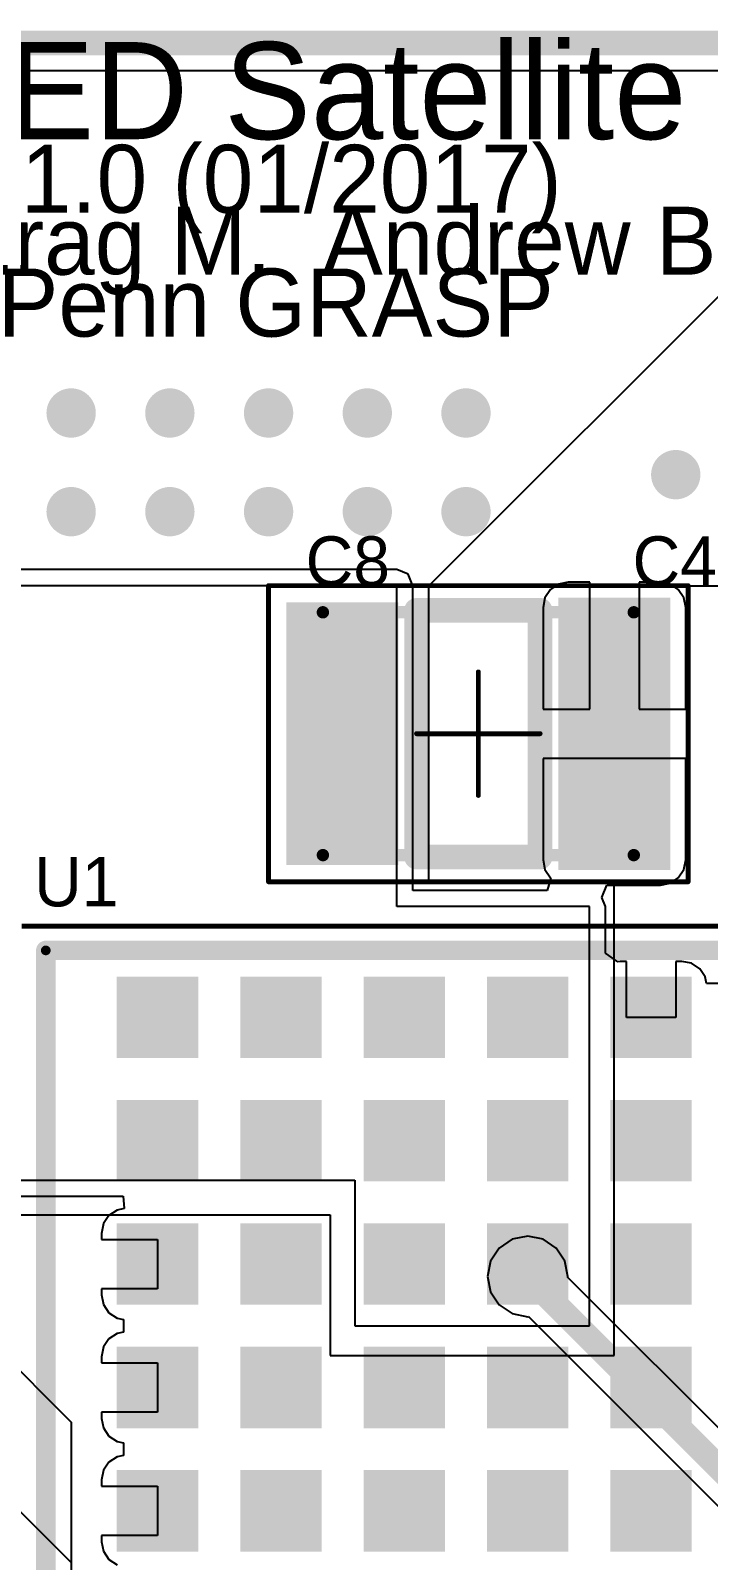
# Model space of a CAD drawing. Header units: millimetres. Extents: x 75.4 to 107.1, y 64.9 to 96.4.
# Drawn here: x 91.28 to 98.25, y 80.64 to 96.39 of the extents above; entities that cross this region are included whole.
import ezdxf

# ---------------------------------------------------------------- set-up
doc = ezdxf.new("R2010")
doc.units = ezdxf.units.MM
for name, color, linetype in [('BottomLayer', 5, 'Continuous'), ('BottomSolder', 6, 'Continuous'), ('KeepOutLayer', 6, 'Continuous'), ('Mechanical13', 56, 'Continuous'), ('Mechanical15', 56, 'Continuous'), ('Mechanical2', 216, 'Continuous'), ('Mechanical3', 76, 'Continuous'), ('MultiLayer', 9, 'Continuous'), ('TopLayer', 1, 'Continuous'), ('TopOverlay', 2, 'Continuous'), ('TopPaste', 8, 'Continuous'), ('TopSolder', 216, 'Continuous'), ('ViaHoleLayer', 16, 'Continuous')]:
    doc.layers.add(name, color=color, linetype=linetype)

msp = doc.modelspace()

# ---------------------------------------------------------------- linework, layer by layer
at = {"layer": 'BottomLayer'}
for p, q in [((86.742, 95.981), (106.308, 95.981)), ((96.393, 83.98), (96.234, 83.949)), ((96.552, 83.949), (96.393, 83.98)), ((96.1, 83.859), (96.01, 83.725)), ((96.234, 83.949), (96.1, 83.859)), ((96.686, 83.859), (96.552, 83.949)), ((96.776, 83.725), (96.686, 83.859)), ((96.01, 83.725), (95.979, 83.566)), ((96.807, 83.566), (96.776, 83.725)), ((95.979, 83.566), (96.01, 83.407)), ((96.805, 83.556), (96.807, 83.566)), ((98.924, 81.438), (96.805, 83.556)), ((96.01, 83.407), (96.1, 83.273)), ((96.1, 83.273), (96.234, 83.183)), ((96.234, 83.183), (96.393, 83.152)), ((96.393, 83.152), (96.403, 83.154)), ((96.403, 83.154), (98.605, 80.952))]:
    msp.add_line(p, q, dxfattribs=at)
for points, const_width in [([(91.567, 92.456, 1), (91.821, 92.456, 1)], 0.254), ([(92.583, 92.456, 1), (92.837, 92.456, 1)], 0.254), ([(93.599, 92.456, 1), (93.853, 92.456, 1)], 0.254), ([(94.615, 92.456, 1), (94.869, 92.456, 1)], 0.254), ([(95.631, 92.456, 1), (95.885, 92.456, 1)], 0.254), ([(97.79, 91.821, 1), (98.044, 91.821, 1)], 0.254), ([(91.567, 91.44, 1), (91.821, 91.44, 1)], 0.254), ([(92.583, 91.44, 1), (92.837, 91.44, 1)], 0.254), ([(93.599, 91.44, 1), (93.853, 91.44, 1)], 0.254), ([(94.615, 91.44, 1), (94.869, 91.44, 1)], 0.254), ([(95.631, 91.44, 1), (95.885, 91.44, 1)], 0.254), ([(97.158, 89.154, 1), (97.412, 89.154, 1)], 0.254), ([(97.536, 86.233, 1), (97.79, 86.233, 1)], 0.254), ([(97.536, 84.963, 1), (97.79, 84.963, 1)], 0.254), ([(92.456, 83.693, 1), (92.71, 83.693, 1)], 0.254), ([(93.726, 83.693, 1), (93.98, 83.693, 1)], 0.254), ([(96.266, 83.566, 1), (96.52, 83.566, 1)], 0.254), ([(97.536, 83.693, 1), (97.79, 83.693, 1)], 0.254), ([(96.329, 83.566, 1), (96.456, 83.566, 1)], 0.127), ([(92.456, 82.423, 1), (92.71, 82.423, 1)], 0.254), ([(93.726, 82.423, 1), (93.98, 82.423, 1)], 0.254), ([(94.996, 82.423, 1), (95.25, 82.423, 1)], 0.254), ([(96.266, 82.423, 1), (96.52, 82.423, 1)], 0.254), ([(92.456, 81.153, 1), (92.71, 81.153, 1)], 0.254), ([(93.726, 81.153, 1), (93.98, 81.153, 1)], 0.254), ([(94.996, 81.153, 1), (95.25, 81.153, 1)], 0.254), ([(96.266, 81.153, 1), (96.52, 81.153, 1)], 0.254), ([(97.536, 81.153, 1), (97.79, 81.153, 1)], 0.254)]:
    msp.add_lwpolyline(points, format="xyb", close=True, dxfattribs=dict(at, const_width=const_width))
at = {"layer": 'BottomLayer', "const_width": 0.254}
msp.add_lwpolyline([(96.393, 83.566), (98.806, 81.153)], dxfattribs=at)
at = {"layer": 'BottomSolder', "const_width": 0.152}
for points in [[(91.618, 92.456, 1), (91.77, 92.456, 1)], [(92.634, 92.456, 1), (92.786, 92.456, 1)], [(93.65, 92.456, 1), (93.802, 92.456, 1)], [(94.666, 92.456, 1), (94.818, 92.456, 1)], [(95.682, 92.456, 1), (95.834, 92.456, 1)], [(97.841, 91.821, 1), (97.993, 91.821, 1)], [(91.618, 91.44, 1), (91.77, 91.44, 1)], [(92.634, 91.44, 1), (92.786, 91.44, 1)], [(93.65, 91.44, 1), (93.802, 91.44, 1)], [(94.666, 91.44, 1), (94.818, 91.44, 1)], [(95.682, 91.44, 1), (95.834, 91.44, 1)], [(97.209, 89.154, 1), (97.361, 89.154, 1)], [(97.587, 86.233, 1), (97.739, 86.233, 1)], [(97.587, 84.963, 1), (97.739, 84.963, 1)], [(92.507, 83.693, 1), (92.659, 83.693, 1)], [(93.777, 83.693, 1), (93.929, 83.693, 1)], [(97.587, 83.693, 1), (97.739, 83.693, 1)], [(96.317, 83.566, 1), (96.469, 83.566, 1)], [(92.507, 82.423, 1), (92.659, 82.423, 1)], [(93.777, 82.423, 1), (93.929, 82.423, 1)], [(95.047, 82.423, 1), (95.199, 82.423, 1)], [(96.317, 82.423, 1), (96.469, 82.423, 1)], [(92.507, 81.153, 1), (92.659, 81.153, 1)], [(93.777, 81.153, 1), (93.929, 81.153, 1)], [(95.047, 81.153, 1), (95.199, 81.153, 1)], [(96.317, 81.153, 1), (96.469, 81.153, 1)], [(97.587, 81.153, 1), (97.739, 81.153, 1)]]:
    msp.add_lwpolyline(points, format="xyb", close=True, dxfattribs=at)
at = {"layer": 'KeepOutLayer', "const_width": 0.254}
msp.add_lwpolyline([(83.947, 96.266), (106.426, 96.266)], dxfattribs=at)
at = {"layer": 'Mechanical13', "const_width": 0.1}
for points in [[(91.433, 77.923), (91.433, 86.923)], [(91.433, 86.923), (106.433, 86.923)]]:
    msp.add_lwpolyline(points, dxfattribs=at)
at = {"layer": 'Mechanical13', "const_width": 0.05}
msp.add_lwpolyline([(91.408, 86.923, 1), (91.458, 86.923, 1)], format="xyb", close=True, dxfattribs=at)
msp.add_lwpolyline([(91.408, 86.923, 1), (91.458, 86.923, 1)], format="xyb", close=True, dxfattribs=at)
at = {"layer": 'Mechanical15', "const_width": 0.05}
msp.add_lwpolyline([(91.183, 87.173), (106.683, 87.173)], dxfattribs=at)
at = {"layer": 'Mechanical2', "const_width": 0.0508}
for points in [[(93.726, 90.678), (98.044, 90.678)], [(93.726, 87.63), (93.726, 90.678)], [(98.044, 87.63), (98.044, 90.678)], [(95.885, 88.519), (95.885, 89.789)], [(95.25, 89.154), (96.52, 89.154)], [(93.726, 87.63), (98.044, 87.63)]]:
    msp.add_lwpolyline(points, dxfattribs=at)
at = {"layer": 'Mechanical2', "const_width": 0.0254}
for points in [[(93.713, 90.678, 1), (93.739, 90.678, 1)], [(93.713, 90.678, 1), (93.739, 90.678, 1)], [(98.031, 90.678, 1), (98.057, 90.678, 1)], [(98.031, 90.678, 1), (98.057, 90.678, 1)], [(95.872, 89.789, 1), (95.898, 89.789, 1)], [(95.237, 89.154, 1), (95.263, 89.154, 1)], [(96.507, 89.154, 1), (96.533, 89.154, 1)], [(95.872, 88.519, 1), (95.898, 88.519, 1)], [(93.713, 87.63, 1), (93.739, 87.63, 1)], [(93.713, 87.63, 1), (93.739, 87.63, 1)], [(98.031, 87.63, 1), (98.057, 87.63, 1)], [(98.031, 87.63, 1), (98.057, 87.63, 1)]]:
    msp.add_lwpolyline(points, format="xyb", close=True, dxfattribs=at)
at = {"layer": 'Mechanical3', "const_width": 0.127}
for points in [[(94.285, 90.404), (97.485, 90.404)], [(94.285, 87.904), (94.285, 90.404)], [(97.485, 87.904), (97.485, 90.404)], [(94.285, 87.904), (97.485, 87.904)]]:
    msp.add_lwpolyline(points, dxfattribs=at)
at = {"layer": 'Mechanical3', "const_width": 0.0635}
for points in [[(94.253, 90.404, 1), (94.317, 90.404, 1)], [(94.253, 90.404, 1), (94.317, 90.404, 1)], [(97.453, 90.404, 1), (97.517, 90.404, 1)], [(97.453, 90.404, 1), (97.517, 90.404, 1)], [(94.253, 87.904, 1), (94.317, 87.904, 1)], [(94.253, 87.904, 1), (94.317, 87.904, 1)], [(97.453, 87.904, 1), (97.517, 87.904, 1)], [(97.453, 87.904, 1), (97.517, 87.904, 1)]]:
    msp.add_lwpolyline(points, format="xyb", close=True, dxfattribs=at)
at = {"layer": 'MultiLayer', "const_width": 0.254}
for points in [[(91.567, 92.456, 1), (91.821, 92.456, 1)], [(92.583, 92.456, 1), (92.837, 92.456, 1)], [(93.599, 92.456, 1), (93.853, 92.456, 1)], [(94.615, 92.456, 1), (94.869, 92.456, 1)], [(95.631, 92.456, 1), (95.885, 92.456, 1)], [(97.79, 91.821, 1), (98.044, 91.821, 1)], [(91.567, 91.44, 1), (91.821, 91.44, 1)], [(92.583, 91.44, 1), (92.837, 91.44, 1)], [(93.599, 91.44, 1), (93.853, 91.44, 1)], [(94.615, 91.44, 1), (94.869, 91.44, 1)], [(95.631, 91.44, 1), (95.885, 91.44, 1)], [(97.158, 89.154, 1), (97.412, 89.154, 1)], [(97.536, 86.233, 1), (97.79, 86.233, 1)], [(97.536, 84.963, 1), (97.79, 84.963, 1)], [(92.456, 83.693, 1), (92.71, 83.693, 1)], [(93.726, 83.693, 1), (93.98, 83.693, 1)], [(96.266, 83.566, 1), (96.52, 83.566, 1)], [(97.536, 83.693, 1), (97.79, 83.693, 1)], [(92.456, 82.423, 1), (92.71, 82.423, 1)], [(93.726, 82.423, 1), (93.98, 82.423, 1)], [(94.996, 82.423, 1), (95.25, 82.423, 1)], [(96.266, 82.423, 1), (96.52, 82.423, 1)], [(92.456, 81.153, 1), (92.71, 81.153, 1)], [(93.726, 81.153, 1), (93.98, 81.153, 1)], [(94.996, 81.153, 1), (95.25, 81.153, 1)], [(96.266, 81.153, 1), (96.52, 81.153, 1)], [(97.536, 81.153, 1), (97.79, 81.153, 1)]]:
    msp.add_lwpolyline(points, format="xyb", close=True, dxfattribs=at)
at = {"layer": 'TopLayer'}
for p, q in [((86.742, 95.981), (106.308, 95.981)), ((99.568, 94.869), (95.377, 90.678)), ((95.047, 90.843), (86.741, 90.843)), ((95.163, 90.795), (95.047, 90.843)), ((95.212, 90.678), (95.163, 90.795)), ((95.047, 90.678), (86.741, 90.678)), ((95.047, 87.376), (95.047, 90.678)), ((95.212, 87.541), (95.212, 90.678)), ((95.377, 90.678), (99.568, 90.678)), ((95.377, 87.63), (95.377, 90.678)), ((95.377, 90.678), (99.568, 90.678)), ((96.627, 90.637), (96.571, 90.553)), ((96.711, 90.693), (96.627, 90.637)), ((96.81, 90.713), (96.711, 90.693)), ((97.031, 90.713), (96.81, 90.713)), ((97.031, 89.408), (97.031, 90.713)), ((97.76, 90.713), (97.539, 90.713)), ((97.539, 90.713), (97.539, 89.408)), ((97.859, 90.693), (97.76, 90.713)), ((97.943, 90.637), (97.859, 90.693)), ((97.999, 90.553), (97.943, 90.637)), ((96.571, 90.553), (96.551, 90.454)), ((96.551, 90.454), (96.551, 89.408)), ((98.019, 90.454), (97.999, 90.553)), ((98.019, 89.408), (98.019, 90.454)), ((96.551, 89.408), (97.031, 89.408)), ((97.539, 89.408), (98.019, 89.408)), ((97.285, 88.9), (96.551, 88.9)), ((96.551, 88.9), (96.551, 87.854)), ((98.019, 88.9), (97.285, 88.9)), ((98.019, 87.854), (98.019, 88.9)), ((96.551, 87.854), (96.571, 87.755)), ((96.571, 87.755), (96.627, 87.671)), ((97.943, 87.671), (97.999, 87.755)), ((97.999, 87.755), (98.019, 87.854)), ((97.282, 87.63), (95.377, 87.63)), ((96.631, 87.668), (96.593, 87.541)), ((96.627, 87.671), (96.631, 87.668)), ((97.155, 87.468), (97.208, 87.595)), ((97.208, 87.595), (97.76, 87.595)), ((97.282, 82.753), (97.282, 87.63)), ((97.76, 87.595), (97.859, 87.615)), ((97.859, 87.615), (97.943, 87.671)), ((96.593, 87.541), (95.212, 87.541)), ((97.193, 87.376), (97.155, 87.468)), ((97.028, 87.376), (95.047, 87.376)), ((97.028, 83.058), (97.028, 87.376)), ((97.193, 86.895), (97.193, 87.376)), ((97.32, 86.804), (97.193, 86.895)), ((97.346, 86.809), (97.32, 86.804)), ((97.409, 86.809), (97.346, 86.809)), ((97.409, 86.233), (97.409, 86.809)), ((97.98, 86.809), (97.917, 86.809)), ((97.917, 86.809), (97.917, 86.233)), ((98.08, 86.79), (97.98, 86.809)), ((98.164, 86.734), (98.08, 86.79)), ((98.22, 86.65), (98.164, 86.734)), ((98.233, 86.582), (98.22, 86.65)), ((98.363, 86.582), (98.233, 86.582)), ((97.917, 86.233), (97.409, 86.233)), ((88.417, 85.344), (91.694, 82.067)), ((89.84, 84.557), (94.615, 84.557)), ((94.615, 84.557), (94.615, 83.058)), ((90.774, 84.392), (92.229, 84.392)), ((92.229, 84.392), (92.241, 84.265)), ((91.059, 84.201), (94.361, 84.201)), ((92.026, 84.11), (92.007, 84.01)), ((92.082, 84.194), (92.026, 84.11)), ((92.166, 84.25), (92.082, 84.194)), ((92.241, 84.265), (92.166, 84.25)), ((94.361, 84.201), (94.361, 82.753)), ((92.007, 84.01), (92.007, 83.947)), ((92.007, 83.947), (92.583, 83.947)), ((92.583, 83.947), (92.583, 83.439)), ((92.583, 83.439), (92.007, 83.439)), ((92.007, 83.439), (92.007, 83.376)), ((92.007, 83.376), (92.026, 83.276)), ((92.026, 83.276), (92.082, 83.192)), ((92.082, 83.192), (92.166, 83.136)), ((91.694, 80.62), (89.256, 83.058)), ((92.166, 83.136), (92.234, 83.123)), ((92.234, 83.123), (92.234, 82.993)), ((94.615, 83.058), (97.028, 83.058)), ((92.082, 82.924), (92.026, 82.84)), ((92.166, 82.98), (92.082, 82.924)), ((92.234, 82.993), (92.166, 82.98)), ((92.026, 82.84), (92.007, 82.74)), ((92.007, 82.74), (92.007, 82.677)), ((94.361, 82.753), (97.282, 82.753)), ((92.007, 82.677), (92.583, 82.677)), ((92.583, 82.677), (92.583, 82.169)), ((91.694, 82.067), (91.694, 79.934)), ((92.583, 82.169), (92.007, 82.169)), ((92.007, 82.169), (92.007, 82.105)), ((92.007, 82.105), (92.026, 82.006)), ((92.026, 82.006), (92.082, 81.922)), ((92.082, 81.922), (92.166, 81.866)), ((92.166, 81.866), (92.234, 81.853)), ((92.234, 81.853), (92.234, 81.723)), ((92.082, 81.654), (92.026, 81.57)), ((92.166, 81.71), (92.082, 81.654)), ((92.234, 81.723), (92.166, 81.71)), ((92.026, 81.57), (92.007, 81.471)), ((92.007, 81.471), (92.007, 81.407)), ((92.007, 81.407), (92.583, 81.407)), ((92.583, 81.407), (92.583, 80.899)), ((92.583, 80.899), (92.007, 80.899)), ((92.007, 80.899), (92.007, 80.835)), ((92.007, 80.835), (92.026, 80.736)), ((92.026, 80.736), (92.082, 80.652)), ((92.082, 80.652), (92.166, 80.596))]:
    msp.add_line(p, q, dxfattribs=at)
at = {"layer": 'TopLayer', "const_width": 0.254}
for points in [[(91.567, 92.456, 1), (91.821, 92.456, 1)], [(92.583, 92.456, 1), (92.837, 92.456, 1)], [(93.599, 92.456, 1), (93.853, 92.456, 1)], [(94.615, 92.456, 1), (94.869, 92.456, 1)], [(95.631, 92.456, 1), (95.885, 92.456, 1)], [(97.79, 91.821, 1), (98.044, 91.821, 1)], [(91.567, 91.44, 1), (91.821, 91.44, 1)], [(92.583, 91.44, 1), (92.837, 91.44, 1)], [(93.599, 91.44, 1), (93.853, 91.44, 1)], [(94.615, 91.44, 1), (94.869, 91.44, 1)], [(95.631, 91.44, 1), (95.885, 91.44, 1)], [(97.158, 89.154, 1), (97.412, 89.154, 1)], [(97.536, 86.233, 1), (97.79, 86.233, 1)], [(97.536, 84.963, 1), (97.79, 84.963, 1)], [(92.456, 83.693, 1), (92.71, 83.693, 1)], [(93.726, 83.693, 1), (93.98, 83.693, 1)], [(96.266, 83.566, 1), (96.52, 83.566, 1)], [(97.536, 83.693, 1), (97.79, 83.693, 1)], [(92.456, 82.423, 1), (92.71, 82.423, 1)], [(93.726, 82.423, 1), (93.98, 82.423, 1)], [(94.996, 82.423, 1), (95.25, 82.423, 1)], [(96.266, 82.423, 1), (96.52, 82.423, 1)], [(92.456, 81.153, 1), (92.71, 81.153, 1)], [(93.726, 81.153, 1), (93.98, 81.153, 1)], [(94.996, 81.153, 1), (95.25, 81.153, 1)], [(96.266, 81.153, 1), (96.52, 81.153, 1)], [(97.536, 81.153, 1), (97.79, 81.153, 1)]]:
    msp.add_lwpolyline(points, format="xyb", close=True, dxfattribs=at)
at = {"layer": 'TopLayer'}
for points in [[(97.76, 90.454), (96.81, 90.454), (97.76, 87.854), (96.81, 87.854)], [(94.96, 90.404), (94.01, 90.404), (94.96, 87.904), (94.01, 87.904)], [(92.9, 85.915), (92.9, 86.55), (92.265, 85.915), (92.265, 86.55)], [(94.17, 85.915), (94.17, 86.55), (93.535, 85.915), (93.535, 86.55)], [(95.441, 85.915), (95.441, 86.55), (94.805, 85.915), (94.805, 86.55)], [(96.71, 85.915), (96.71, 86.55), (96.075, 85.915), (96.075, 86.55)], [(97.98, 85.915), (97.98, 86.55), (97.346, 85.915), (97.346, 86.55)], [(92.9, 84.645), (92.9, 85.28), (92.265, 84.645), (92.265, 85.28)], [(94.17, 84.645), (94.17, 85.28), (93.535, 84.645), (93.535, 85.28)], [(95.441, 84.645), (95.441, 85.28), (94.805, 84.645), (94.805, 85.28)], [(96.71, 84.645), (96.71, 85.28), (96.075, 84.645), (96.075, 85.28)], [(97.98, 84.645), (97.98, 85.28), (97.346, 84.645), (97.346, 85.28)], [(92.9, 83.376), (92.9, 84.01), (92.265, 83.376), (92.265, 84.01)], [(94.17, 83.376), (94.17, 84.01), (93.535, 83.376), (93.535, 84.01)], [(95.441, 83.376), (95.441, 84.01), (94.805, 83.376), (94.805, 84.01)], [(96.71, 83.376), (96.71, 84.01), (96.075, 83.376), (96.075, 84.01)], [(97.98, 83.376), (97.98, 84.01), (97.346, 83.376), (97.346, 84.01)], [(92.9, 82.105), (92.9, 82.74), (92.265, 82.105), (92.265, 82.74)], [(94.17, 82.105), (94.17, 82.74), (93.535, 82.105), (93.535, 82.74)], [(95.441, 82.105), (95.441, 82.74), (94.805, 82.105), (94.805, 82.74)], [(96.71, 82.105), (96.71, 82.74), (96.075, 82.105), (96.075, 82.74)], [(97.98, 82.105), (97.98, 82.74), (97.346, 82.105), (97.346, 82.74)], [(92.9, 80.835), (92.9, 81.471), (92.265, 80.835), (92.265, 81.471)], [(94.17, 80.835), (94.17, 81.471), (93.535, 80.835), (93.535, 81.471)], [(95.441, 80.835), (95.441, 81.471), (94.805, 80.835), (94.805, 81.471)], [(96.71, 80.835), (96.71, 81.471), (96.075, 80.835), (96.075, 81.471)], [(97.98, 80.835), (97.98, 81.471), (97.346, 80.835), (97.346, 81.471)]]:
    msp.add_solid(points, dxfattribs=at)
at = {"layer": 'TopOverlay'}
for points, const_width in [([(95.25, 87.884), (95.25, 90.424)], 0.254), ([(95.25, 90.424), (96.52, 90.424)], 0.254), ([(96.52, 87.884), (96.52, 90.424)], 0.254), ([(95.25, 87.884), (96.52, 87.884)], 0.254), ([(91.433, 77.923), (91.433, 86.923)], 0.2), ([(91.433, 86.923), (106.433, 86.923)], 0.2)]:
    msp.add_lwpolyline(points, dxfattribs=dict(at, const_width=const_width))
for points, const_width in [([(95.186, 90.424, 1), (95.313, 90.424, 1)], 0.127), ([(95.186, 90.424, 1), (95.313, 90.424, 1)], 0.127), ([(96.456, 90.424, 1), (96.584, 90.424, 1)], 0.127), ([(96.456, 90.424, 1), (96.584, 90.424, 1)], 0.127), ([(95.186, 87.884, 1), (95.313, 87.884, 1)], 0.127), ([(95.186, 87.884, 1), (95.313, 87.884, 1)], 0.127), ([(96.456, 87.884, 1), (96.584, 87.884, 1)], 0.127), ([(96.456, 87.884, 1), (96.584, 87.884, 1)], 0.127), ([(91.383, 86.923, 1), (91.483, 86.923, 1)], 0.1), ([(91.383, 86.923, 1), (91.483, 86.923, 1)], 0.1)]:
    msp.add_lwpolyline(points, format="xyb", close=True, dxfattribs=dict(at, const_width=const_width))
at = {"layer": 'TopPaste'}
for points in [[(97.76, 90.454), (96.81, 90.454), (97.76, 87.854), (96.81, 87.854)], [(94.96, 90.404), (94.01, 90.404), (94.96, 87.904), (94.01, 87.904)], [(92.9, 85.915), (92.9, 86.55), (92.265, 85.915), (92.265, 86.55)], [(94.17, 85.915), (94.17, 86.55), (93.535, 85.915), (93.535, 86.55)], [(95.441, 85.915), (95.441, 86.55), (94.805, 85.915), (94.805, 86.55)], [(96.71, 85.915), (96.71, 86.55), (96.075, 85.915), (96.075, 86.55)], [(97.98, 85.915), (97.98, 86.55), (97.346, 85.915), (97.346, 86.55)], [(92.9, 84.645), (92.9, 85.28), (92.265, 84.645), (92.265, 85.28)], [(94.17, 84.645), (94.17, 85.28), (93.535, 84.645), (93.535, 85.28)], [(95.441, 84.645), (95.441, 85.28), (94.805, 84.645), (94.805, 85.28)], [(96.71, 84.645), (96.71, 85.28), (96.075, 84.645), (96.075, 85.28)], [(97.98, 84.645), (97.98, 85.28), (97.346, 84.645), (97.346, 85.28)], [(92.9, 83.376), (92.9, 84.01), (92.265, 83.376), (92.265, 84.01)], [(94.17, 83.376), (94.17, 84.01), (93.535, 83.376), (93.535, 84.01)], [(95.441, 83.376), (95.441, 84.01), (94.805, 83.376), (94.805, 84.01)], [(96.71, 83.376), (96.71, 84.01), (96.075, 83.376), (96.075, 84.01)], [(97.98, 83.376), (97.98, 84.01), (97.346, 83.376), (97.346, 84.01)], [(92.9, 82.105), (92.9, 82.74), (92.265, 82.105), (92.265, 82.74)], [(94.17, 82.105), (94.17, 82.74), (93.535, 82.105), (93.535, 82.74)], [(95.441, 82.105), (95.441, 82.74), (94.805, 82.105), (94.805, 82.74)], [(96.71, 82.105), (96.71, 82.74), (96.075, 82.105), (96.075, 82.74)], [(97.98, 82.105), (97.98, 82.74), (97.346, 82.105), (97.346, 82.74)], [(92.9, 80.835), (92.9, 81.471), (92.265, 80.835), (92.265, 81.471)], [(94.17, 80.835), (94.17, 81.471), (93.535, 80.835), (93.535, 81.471)], [(95.441, 80.835), (95.441, 81.471), (94.805, 80.835), (94.805, 81.471)], [(96.71, 80.835), (96.71, 81.471), (96.075, 80.835), (96.075, 81.471)], [(97.98, 80.835), (97.98, 81.471), (97.346, 80.835), (97.346, 81.471)]]:
    msp.add_solid(points, dxfattribs=at)
at = {"layer": 'TopSolder', "const_width": 0.152}
for points in [[(91.618, 92.456, 1), (91.77, 92.456, 1)], [(92.634, 92.456, 1), (92.786, 92.456, 1)], [(93.65, 92.456, 1), (93.802, 92.456, 1)], [(94.666, 92.456, 1), (94.818, 92.456, 1)], [(95.682, 92.456, 1), (95.834, 92.456, 1)], [(97.841, 91.821, 1), (97.993, 91.821, 1)], [(91.618, 91.44, 1), (91.77, 91.44, 1)], [(92.634, 91.44, 1), (92.786, 91.44, 1)], [(93.65, 91.44, 1), (93.802, 91.44, 1)], [(94.666, 91.44, 1), (94.818, 91.44, 1)], [(95.682, 91.44, 1), (95.834, 91.44, 1)], [(97.209, 89.154, 1), (97.361, 89.154, 1)], [(97.587, 86.233, 1), (97.739, 86.233, 1)], [(97.587, 84.963, 1), (97.739, 84.963, 1)], [(92.507, 83.693, 1), (92.659, 83.693, 1)], [(93.777, 83.693, 1), (93.929, 83.693, 1)], [(97.587, 83.693, 1), (97.739, 83.693, 1)], [(96.317, 83.566, 1), (96.469, 83.566, 1)], [(92.507, 82.423, 1), (92.659, 82.423, 1)], [(93.777, 82.423, 1), (93.929, 82.423, 1)], [(95.047, 82.423, 1), (95.199, 82.423, 1)], [(96.317, 82.423, 1), (96.469, 82.423, 1)], [(92.507, 81.153, 1), (92.659, 81.153, 1)], [(93.777, 81.153, 1), (93.929, 81.153, 1)], [(95.047, 81.153, 1), (95.199, 81.153, 1)], [(96.317, 81.153, 1), (96.469, 81.153, 1)], [(97.587, 81.153, 1), (97.739, 81.153, 1)]]:
    msp.add_lwpolyline(points, format="xyb", close=True, dxfattribs=at)
at = {"layer": 'TopSolder'}
for points in [[(95.062, 90.506), (93.908, 90.506), (95.062, 87.802), (93.908, 87.802)], [(97.862, 90.556), (96.708, 90.556), (97.862, 87.752), (96.708, 87.752)], [(93.002, 85.814), (93.002, 86.652), (92.164, 85.814), (92.164, 86.652)], [(94.272, 85.814), (94.272, 86.652), (93.434, 85.814), (93.434, 86.652)], [(95.542, 85.814), (95.542, 86.652), (94.704, 85.814), (94.704, 86.652)], [(96.812, 85.814), (96.812, 86.652), (95.974, 85.814), (95.974, 86.652)], [(98.082, 85.814), (98.082, 86.652), (97.244, 85.814), (97.244, 86.652)], [(93.002, 84.544), (93.002, 85.382), (92.164, 84.544), (92.164, 85.382)], [(94.272, 84.544), (94.272, 85.382), (93.434, 84.544), (93.434, 85.382)], [(95.542, 84.544), (95.542, 85.382), (94.704, 84.544), (94.704, 85.382)], [(96.812, 84.544), (96.812, 85.382), (95.974, 84.544), (95.974, 85.382)], [(98.082, 84.544), (98.082, 85.382), (97.244, 84.544), (97.244, 85.382)], [(93.002, 83.274), (93.002, 84.112), (92.164, 83.274), (92.164, 84.112)], [(94.272, 83.274), (94.272, 84.112), (93.434, 83.274), (93.434, 84.112)], [(95.542, 83.274), (95.542, 84.112), (94.704, 83.274), (94.704, 84.112)], [(96.812, 83.274), (96.812, 84.112), (95.974, 83.274), (95.974, 84.112)], [(98.082, 83.274), (98.082, 84.112), (97.244, 83.274), (97.244, 84.112)], [(93.002, 82.004), (93.002, 82.842), (92.164, 82.004), (92.164, 82.842)], [(94.272, 82.004), (94.272, 82.842), (93.434, 82.004), (93.434, 82.842)], [(95.542, 82.004), (95.542, 82.842), (94.704, 82.004), (94.704, 82.842)], [(96.812, 82.004), (96.812, 82.842), (95.974, 82.004), (95.974, 82.842)], [(98.082, 82.004), (98.082, 82.842), (97.244, 82.004), (97.244, 82.842)], [(93.002, 80.734), (93.002, 81.572), (92.164, 80.734), (92.164, 81.572)], [(94.272, 80.734), (94.272, 81.572), (93.434, 80.734), (93.434, 81.572)], [(95.542, 80.734), (95.542, 81.572), (94.704, 80.734), (94.704, 81.572)], [(96.812, 80.734), (96.812, 81.572), (95.974, 80.734), (95.974, 81.572)], [(98.082, 80.734), (98.082, 81.572), (97.244, 80.734), (97.244, 81.572)]]:
    msp.add_solid(points, dxfattribs=at)
at = {"layer": 'ViaHoleLayer', "const_width": 0.127}
for points in [[(91.63, 92.456, 1), (91.757, 92.456, 1)], [(92.646, 92.456, 1), (92.773, 92.456, 1)], [(93.662, 92.456, 1), (93.789, 92.456, 1)], [(94.678, 92.456, 1), (94.805, 92.456, 1)], [(95.694, 92.456, 1), (95.822, 92.456, 1)], [(97.853, 91.821, 1), (97.98, 91.821, 1)], [(91.63, 91.44, 1), (91.757, 91.44, 1)], [(92.646, 91.44, 1), (92.773, 91.44, 1)], [(93.662, 91.44, 1), (93.789, 91.44, 1)], [(94.678, 91.44, 1), (94.805, 91.44, 1)], [(95.694, 91.44, 1), (95.822, 91.44, 1)], [(97.221, 89.154, 1), (97.348, 89.154, 1)], [(97.599, 86.233, 1), (97.727, 86.233, 1)], [(97.599, 84.963, 1), (97.727, 84.963, 1)], [(92.519, 83.693, 1), (92.646, 83.693, 1)], [(93.789, 83.693, 1), (93.916, 83.693, 1)], [(97.599, 83.693, 1), (97.727, 83.693, 1)], [(96.329, 83.566, 1), (96.456, 83.566, 1)], [(92.519, 82.423, 1), (92.646, 82.423, 1)], [(93.789, 82.423, 1), (93.916, 82.423, 1)], [(95.059, 82.423, 1), (95.186, 82.423, 1)], [(96.329, 82.423, 1), (96.456, 82.423, 1)], [(92.519, 81.153, 1), (92.646, 81.153, 1)], [(93.789, 81.153, 1), (93.916, 81.153, 1)], [(95.059, 81.153, 1), (95.186, 81.153, 1)], [(96.329, 81.153, 1), (96.456, 81.153, 1)], [(97.599, 81.153, 1), (97.727, 81.153, 1)]]:
    msp.add_lwpolyline(points, format="xyb", close=True, dxfattribs=at)

# ---------------------------------------------------------------- texts
at = {"layer": 'TopOverlay'}
for s, height, p in [('LED Satellite', 1, (90.297, 95.275)), ('V1.0 (01/2017)', 0.7, (90.551, 94.517)), ('Anurag M.  Andrew B.', 0.7, (89.439, 93.88)), (' Penn GRASP', 0.7, (90.678, 93.243)), ('C8', 0.508, (94.107, 90.678)), ('C4', 0.508, (97.472, 90.678)), ('U1', 0.508, (91.313, 87.376))]:
    msp.add_text(s, height=height, dxfattribs=at).set_placement(p)

doc.saveas('drawing.dxf')
